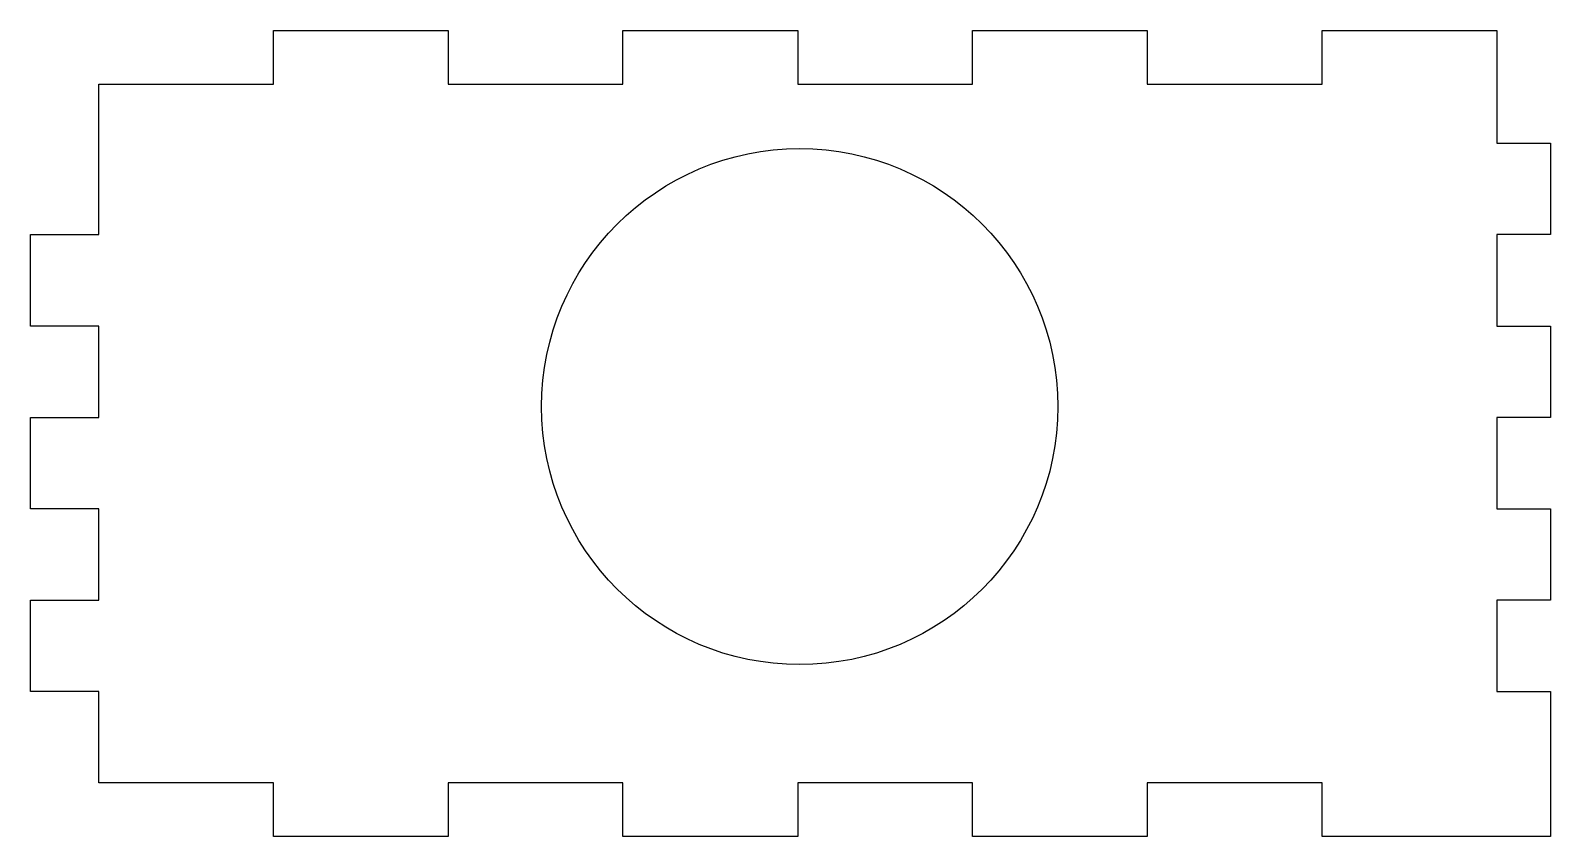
# Model space of a CAD drawing. Header units: millimetres. Extents: x -72 to 70, y -23 to 52.
import ezdxf

# ---------------------------------------------------------------- set-up
doc = ezdxf.new("R2010")
doc.units = ezdxf.units.MM
doc.layers.get('0').update_dxf_attribs({"linetype": 'CONTINUOUS'})

msp = doc.modelspace()

# ---------------------------------------------------------------- linework, layer by layer
msp.add_lwpolyline([(69.82, 24.85), (69.82, 16.35), (64.82, 16.35), (64.82, 7.85), (69.82, 7.85), (69.82, -0.65), (64.82, -0.65), (64.82, -9.15), (69.82, -9.15), (69.82, -22.65), (48.57, -22.65), (48.57, -17.65), (32.32, -17.65), (32.32, -22.65), (16.07, -22.65), (16.07, -17.65), (-0.18, -17.65), (-0.18, -22.65), (-16.43, -22.65), (-16.43, -17.65), (-32.68, -17.65), (-32.68, -22.65), (-48.93, -22.65), (-48.93, -17.65), (-65.18, -17.65), (-65.18, -9.15), (-71.53, -9.15), (-71.53, -0.65), (-65.18, -0.65), (-65.18, 7.85), (-71.53, 7.85), (-71.53, 16.35), (-65.18, 16.35), (-65.18, 24.85), (-71.53, 24.85), (-71.53, 33.35), (-65.18, 33.35), (-65.18, 47.35), (-48.93, 47.35), (-48.93, 52.35), (-32.68, 52.35), (-32.68, 47.35), (-16.43, 47.35), (-16.43, 52.35), (-0.18, 52.35), (-0.18, 47.35), (16.07, 47.35), (16.07, 52.35), (32.32, 52.35), (32.32, 47.35), (48.57, 47.35), (48.57, 52.35), (64.82, 52.35), (64.82, 41.85), (69.82, 41.85), (69.82, 33.35), (64.82, 33.35), (64.82, 24.85)], close=True)
msp.add_circle((0, 17.35), 24)

doc.saveas('drawing.dxf')
